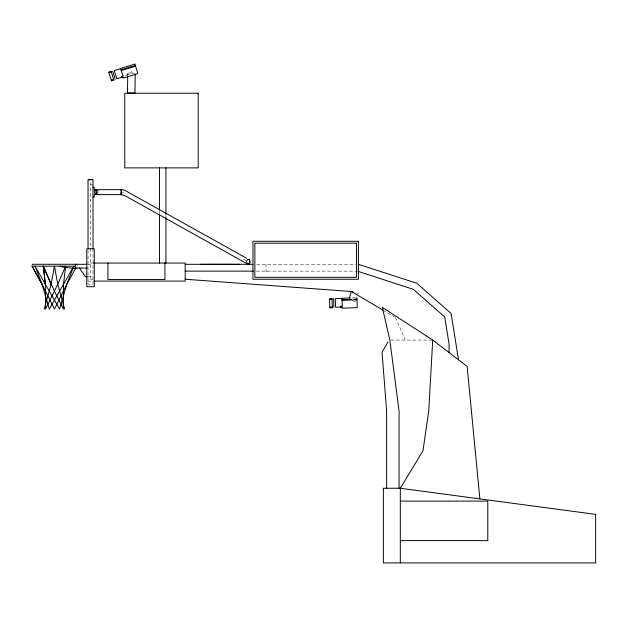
<?xml version="1.0" encoding="UTF-8"?>
<svg xmlns="http://www.w3.org/2000/svg" width="627" height="627" viewBox="0 0 627 627"><rect width="100%" height="100%" fill="white"/><g stroke="black" fill="none" stroke-linecap="round" stroke-linejoin="round"><path stroke-width="0.47" stroke-dasharray="3.13 2.35" d="M127.743 74.974L127.767 73.085L134.734 73.179M94.277 191.494L94.277 192.787M77.881 265.668L76.831 266.107M125.384 75.867L131.874 71.588M127.43 75.271L132.352 72.144M267.094 271.138L266.013 271.491L266.013 264.304M352.202 297.849L355.932 297.7M90.515 184.675L93.008 184.675M90.515 263.058L92.451 263.058M88.031 264.304L90.515 264.304M256.678 264.304L355.478 264.304M256.278 271.138L357.312 271.138M88.031 276.742L90.515 276.742M90.515 279.234L93.008 279.234M88.031 281.719L90.515 281.719L90.515 182.191M390.786 340.069L431.784 340.069M121.105 192.144L125.964 193.61M356.677 292.989L358.472 293.491M352.539 300.874L355.65 301.744M243.425 259.108L248.276 261.812M382.979 310.153L394.587 317.003M395.418 317.489L405.269 340.069M165.936 215.469L165.936 217.412M159.509 210.617L159.509 213.525M97.984 189.816L97.984 194.464M94.222 189.652L94.222 194.629M93.008 248.754L93.008 284.211L88.031 284.211L88.031 248.754M97.898 191.494A2.484 2.484 0 0 1 97.898 192.787M246.717 261.169L246.662 261.812L247.171 260.001L246.717 261.169"/><path stroke-width="0.94" d="M127.728 75.922L127.493 92.984L134.962 93.086L135.22 74.135M399.07 488.253L399.07 410.897L389.822 340.069L382.352 307.41L432.732 340.069L428.743 410.897L422.99 450.703L400.316 488.253L400.316 562.905M246.881 263.058C249.201 267.243 251.756 258.912 247.861 259.413M75.365 265.237L74.997 268.035L87.098 268.035M121.113 190.381C121.411 188.202 125.353 191.023 126.45 191.251L246.654 258.277M44.172 309.095L51.116 284.211L54.439 266.169L57.755 284.211L64.699 309.095M249.679 263.058L249.844 262.462M349.466 298.013L351.285 291.484L353.079 291.986M75.922 267.807L66.83 284.211L54.439 309.095L42.04 284.211L32.04 266.107M387.941 342.036L382.031 352.264L386.632 410.897L386.632 488.253M94.693 190.381L96.244 189.816M95.704 190.302L96.738 189.989A2.484 2.484 0 0 1 97.256 190.381M120.697 68.609L114.31 70.577L116.841 78.806L122.32 77.121M108.957 72.756L111.34 72.027M121.082 69.856L135.354 65.467M121.285 70.514L135.557 66.125M111.245 80.193L113.628 79.464M248.026 259.374C251.788 259.335 248.982 267.212 246.866 262.979M350.344 297.919L341.95 298.256L342.35 308.202L357.265 307.606L356.865 297.66M341.958 298.389L335.273 298.656L335.617 307.261L340.39 307.065M329.543 299.4L332.028 299.298M342.005 299.69L351.332 299.314M354.13 299.204L356.928 299.095M342.036 300.38L356.951 299.784M329.857 307.175L332.341 307.073M88.775 179.698L92.357 179.635M93.008 187.167L94.222 187.167L94.222 189.652C96.934 189.479 96.934 194.801 94.222 194.629L94.222 197.121L93.008 197.121M121.317 194.629L121.317 189.652L96.244 189.652L96.244 194.629L121.105 194.629L125.478 195.969L246.615 263.512M96.244 194.464L94.693 193.9M97.984 194.464L95.704 193.978M88.031 248.754L93.008 248.754M93.423 263.058L185.192 263.058L185.192 281.1L93.979 281.1M33.043 264.273L76.314 264.273M200.35 264.304L205.828 264.304M207.012 264.304L212.31 264.273M212.663 264.304L218.909 264.304M219.364 264.304L221.065 264.304M221.84 264.273L226.559 264.304M227.178 264.273L231.951 264.273M232.727 264.304L239.773 264.304M32.04 264.304L32.526 264.304M75.491 264.304L87.067 264.304M185.192 264.304L252.947 264.304M74.95 266.169L32.04 266.169L42.04 284.211L49.306 309.095L73.829 266.169L66.83 284.211L59.565 309.095L35.041 266.169L42.04 284.211M185.192 271.138L253.449 271.138M87.2 276.742L85.538 276.742L79.441 268.035M400.316 501.106L487.798 501.106L487.798 540.623L400.316 540.623M185.192 279.234L351.41 291.516L382.979 310.153M76.831 268.654L62.927 267.11L60.231 266.169M96.135 189.738L94.873 189.652L94.873 190.169M248.237 264.296L247.822 264.186M248.276 259.327L248.7 259.413M358.393 264.304L416.798 283.263L451.087 313.445L458.541 359.851M358.229 271.436L413.342 289.329L444.723 316.956L449.073 343.98L449.073 352.593M432.732 340.069L467.146 366.442L479.859 498.896M51.116 284.211L63.327 309.095L63.507 284.211L65.631 266.169L57.755 284.211L45.544 309.095L45.363 284.211L43.357 266.107L51.116 284.211L43.239 266.169L45.363 284.211M121.262 189.675L120.995 194.527L120.901 193.868M121.928 76.314L122.39 77.803M121.489 76.455L121.944 77.936M112.672 71.078L115.203 79.308M341.174 306.148L341.237 307.708M340.712 306.172L340.774 307.724M333.564 298.726L333.909 307.332M165.936 167.879L165.936 214.497M165.936 217.412L165.936 263.058M164.932 263.058L164.932 279.462L107.938 279.462L107.938 263.058M159.509 167.879L159.509 209.645M159.509 214.497L159.509 263.058M94.873 194.111L94.873 194.629L96.738 194.299A2.484 2.484 0 0 0 97.256 193.9M94.254 248.754L94.254 286.696L86.785 286.696L86.785 248.754M93.008 248.927L93.008 179.698L88.031 179.698L88.031 249.091M111.112 71.29L108.737 72.027L111.481 80.946L113.855 80.209L111.112 71.29M134.93 64.095L120.666 68.484L123.59 77.999L137.862 73.61L134.93 64.095M331.996 298.53L329.512 298.632L329.888 307.959L332.373 307.857L331.996 298.53M198.187 93.227L124.765 93.227L124.765 167.879L198.187 167.879L198.187 93.227M358.393 241.285L252.947 241.285L252.947 279.234L358.393 279.234L358.393 241.285M356.489 243.19L254.86 243.19L254.86 277.33L356.489 277.33L356.489 243.19M400.316 488.253L383.363 488.253L383.363 562.905L595.65 562.905L595.65 514.383L400.316 488.253"/></g></svg>
